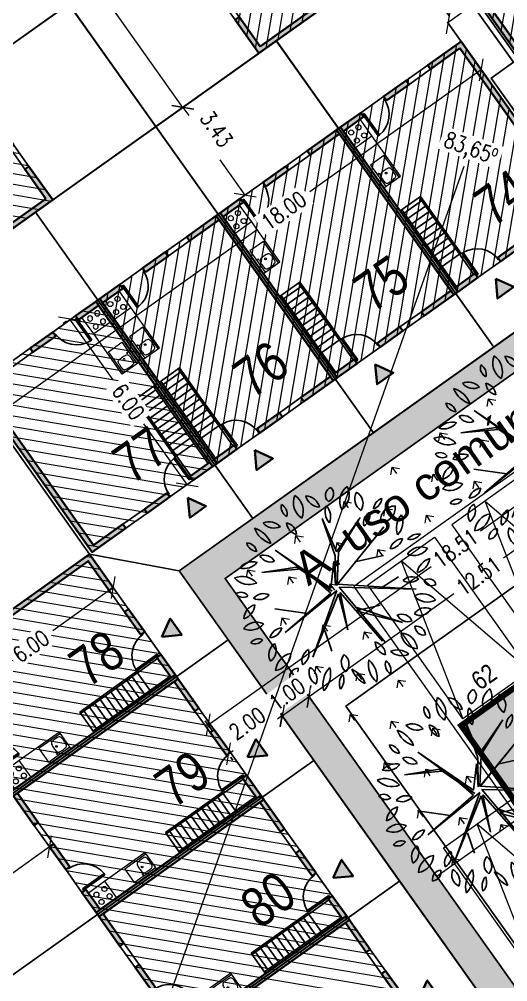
# Model space of a CAD drawing. Header units: metres. Extents: x 12 to 777, y -493 to 333.
# Drawn here: x 461.14 to 476.01, y -343.94 to -314.67 of the extents above; entities that cross this region are included whole.
import ezdxf
from ezdxf.enums import TextEntityAlignment as Align

# ---------------------------------------------------------------- set-up
doc = ezdxf.new("R2010")
doc.units = ezdxf.units.M
doc.header["$LTSCALE"] = 5
doc.header["$MEASUREMENT"] = 0
doc.layers.get('0').update_dxf_attribs({"color": 30})
for name, color, linetype, lineweight in [('A-ANNO-DIMS', 3, 'Continuous', 18), ('A-ANNO-TEXT', 3, 'Continuous', 18), ('A-DOOR-FULL', 4, 'Continuous', 25), ('A-FLOR-PATT', 8, 'Continuous', 18), ('A-FLOR-STRS', 4, 'Continuous', 25), ('A-FLOR-WDWK', 4, 'Continuous', 25), ('A-FURN', 8, 'Continuous', 18), ('A-WALL-FULL', 7, 'Continuous', 35), ('A-WALL-PATT', 8, 'Continuous', 18), ('G-PLAN-OTLN', 7, 'Continuous', 35), ('U-ANNO-PATT', 8, 'Continuous', 18), ('U-BLDG-TYPE', 7, 'Continuous', 35), ('U-CURB', 4, 'Continuous', 25), ('U-PARK-MNR', 255, 'Continuous', 13)]:
    doc.layers.add(name, color=color, linetype=linetype, lineweight=lineweight)
for name, color, linetype in [('U-BLDG', 7, 'Continuous'), ('U-PROP', 1, 'Continuous'), ('U-STRT', 4, 'Continuous'), ('U-VEGE', 70, 'Continuous')]:
    doc.layers.add(name, color=color, linetype=linetype)
doc.styles.add('E-ARIAL', font='arial.ttf')
doc.styles.add('E-ROMANS', font='romans.shx', dxfattribs={"width": 0.8})
doc.dimstyles.new('E-0200_TICK_24', dxfattribs={"dimscale": 0.001, "dimtxt": 480, "dimasz": 480, "dimexe": 240, "dimexo": 120, "dimgap": 240, "dimtad": 0, "dimzin": 0, "dimdsep": 46, "dimtxsty": 'E-ROMANS', "dimblk": 'OBLIQUE', "dimcen": 240, "dimclrd": 256, "dimclre": 256, "dimclrt": 256, "dimadec": 0, "dimazin": 0, "dimtfac": 1, "dimtmove": 1, "dimatfit": 3, "dimldrblk": 'OPEN90', "dimfxl": 1, "dimtfill": 1, "dimtolj": 1, "dimtzin": 0, "dimlwd": -1, "dimarcsym": 0})

# ---------------------------------------------------------------- blocks, each defined once
blk = doc.blocks.new('_Oblique')
at = {"color": 0, "linetype": 'ByBlock', "lineweight": -2}
blk.add_line((-0.5, -0.5), (0.5, 0.5), dxfattribs=at)
blk = doc.blocks.new('*D253')
at = {"layer": 'A-ANNO-DIMS', "lineweight": -2, "ltscale": 5, "transparency": 16777216}
for p, q in [((455.003, -303.078), (455.847, -302.478)), ((465.476, -317.808), (466.32, -317.208))]:
    blk.add_line(p, q, dxfattribs=at)
at = {"layer": 'A-ANNO-DIMS', "ltscale": 5, "transparency": 16777216}
for p, q in [((455.651, -302.617), (460.298, -309.152)), ((466.125, -317.347), (461.434, -310.75))]:
    blk.add_line(p, q, dxfattribs=at)
at = {"layer": 'A-ANNO-DIMS', "ltscale": 5, "transparency": 16777216, "xscale": 0.48, "yscale": 0.48, "zscale": 0.48}
for p, rotation in [((455.651, -302.617), 125.4127811874746), ((466.125, -317.347), 305.4127811874746)]:
    blk.add_blockref('_Oblique', p, dxfattribs=dict(at, rotation=rotation))
at = {"layer": 'A-ANNO-DIMS', "ltscale": 5, "transparency": 16777216, "insert": (460.843, -309.968), "char_height": 0.48, "attachment_point": 5, "rotation": 305.4128, "style": 'E-ROMANS', "bg_fill": 3, "box_fill_scale": 1.25, "bg_fill_color": 256, "bg_fill_true_color": 13158600, "bg_fill_transparency": 0}
blk.add_mtext('\\A1;18.07', dxfattribs=at)
blk = doc.blocks.new('_Open90')
at = {"color": 0, "linetype": 'ByBlock', "lineweight": -2}
for p, q in [((0, 0), (-1, 0)), ((-0.5, 0.5), (0, 0)), ((0, 0), (-0.5, -0.5))]:
    blk.add_line(p, q, dxfattribs=at)
blk = doc.blocks.new('*D260')
at = {"layer": 'A-ANNO-DIMS', "lineweight": -2, "ltscale": 5, "transparency": 16777216}
for p, q in [((476.477, -315.916), (477.784, -317.756)), ((475.498, -316.612), (476.806, -318.451))]:
    blk.add_line(p, q, dxfattribs=at)
at = {"layer": 'A-ANNO-DIMS', "ltscale": 5, "transparency": 16777216}
blk.add_line((476.667, -318.256), (477.645, -317.56), dxfattribs=at)
at = {"layer": 'A-ANNO-DIMS', "ltscale": 5, "transparency": 16777216, "insert": (477.383, -318.227), "char_height": 0.48, "attachment_point": 5, "rotation": 35.4128, "style": 'E-ROMANS', "bg_fill": 3, "box_fill_scale": 1.25, "bg_fill_color": 256, "bg_fill_true_color": 13158600, "bg_fill_transparency": 0}
blk.add_mtext('\\A1;1.20', dxfattribs=at)
at = {"layer": 'A-ANNO-DIMS', "ltscale": 5, "transparency": 16777216, "xscale": 0.48, "yscale": 0.48, "zscale": 0.48}
for p, rotation in [((477.645, -317.56), 35.41278118758976), ((476.667, -318.256), 215.4127811875897)]:
    blk.add_blockref('_Oblique', p, dxfattribs=dict(at, rotation=rotation))
blk = doc.blocks.new('*D76')
at = {"layer": 'A-ANNO-DIMS', "ltscale": 5, "transparency": 16777216}
for p, q in [((481.971, -325.41), (475.186, -330.234)), ((466.893, -336.13), (473.677, -331.307))]:
    blk.add_line(p, q, dxfattribs=at)
at = {"layer": 'A-ANNO-DIMS', "lineweight": -2, "ltscale": 5, "transparency": 16777216}
for p, q in [((481.88, -325.283), (482.11, -325.606)), ((466.803, -336.004), (467.032, -336.326))]:
    blk.add_line(p, q, dxfattribs=at)
at = {"layer": 'A-ANNO-DIMS', "ltscale": 5, "transparency": 16777216, "xscale": 0.48, "yscale": 0.48, "zscale": 0.48}
for p, rotation in [((481.971, -325.41), 35.41278118758967), ((466.893, -336.13), 215.4127811875897)]:
    blk.add_blockref('_Oblique', p, dxfattribs=dict(at, rotation=rotation))
at = {"layer": 'A-ANNO-DIMS', "ltscale": 5, "transparency": 16777216, "insert": (474.424, -330.759), "char_height": 0.48, "attachment_point": 5, "rotation": 35.4128, "style": 'E-ROMANS', "bg_fill": 3, "box_fill_scale": 1.25, "bg_fill_color": 256, "bg_fill_true_color": 13158600, "bg_fill_transparency": 0}
blk.add_mtext('\\A1;18.51', dxfattribs=at)
blk = doc.blocks.new('*D80')
at = {"layer": 'A-ANNO-DIMS', "lineweight": -2, "ltscale": 5, "transparency": 16777216}
for p, q in [((464.723, -318.343), (466.32, -317.208)), ((466.622, -321.013), (468.218, -319.878))]:
    blk.add_line(p, q, dxfattribs=at)
at = {"layer": 'A-ANNO-DIMS', "ltscale": 5, "transparency": 16777216}
for p, q in [((466.125, -317.347), (466.301, -317.595)), ((468.023, -320.017), (467.257, -318.94))]:
    blk.add_line(p, q, dxfattribs=at)
at = {"layer": 'A-ANNO-DIMS', "ltscale": 5, "transparency": 16777216, "xscale": 0.48, "yscale": 0.48, "zscale": 0.48, "rotation": 305.4127811874746}
blk.add_blockref('_Oblique', (468.023, -320.017), dxfattribs=at)
at = {"layer": 'A-ANNO-DIMS', "ltscale": 5, "transparency": 16777216, "insert": (467.147, -318.005), "char_height": 0.48, "attachment_point": 5, "rotation": 305.4128, "style": 'E-ROMANS', "bg_fill": 3, "box_fill_scale": 1.25, "bg_fill_color": 256, "bg_fill_true_color": 13158600, "bg_fill_transparency": 0}
blk.add_mtext('\\A1;3.43', dxfattribs=at)
at = {"layer": 'A-ANNO-DIMS', "ltscale": 5, "transparency": 16777216, "xscale": 0.48, "yscale": 0.48, "zscale": 0.48, "rotation": 125.4127811874746}
blk.add_blockref('_Oblique', (466.125, -317.347), dxfattribs=at)
blk = doc.blocks.new('*D84')
at = {"layer": 'A-ANNO-DIMS', "lineweight": -2, "ltscale": 5, "transparency": 16777216}
for p, q in [((476.256, -315.779), (474.948, -313.94)), ((475.359, -316.418), (474.051, -314.578))]:
    blk.add_line(p, q, dxfattribs=at)
at = {"layer": 'A-ANNO-DIMS', "ltscale": 5, "transparency": 16777216}
blk.add_line((475.087, -314.136), (474.19, -314.773), dxfattribs=at)
at = {"layer": 'A-ANNO-DIMS', "ltscale": 5, "transparency": 16777216, "insert": (474.412, -314.135), "char_height": 0.48, "attachment_point": 5, "rotation": 35.4128, "style": 'E-ROMANS', "bg_fill": 3, "box_fill_scale": 1.25, "bg_fill_color": 256, "bg_fill_true_color": 13158600, "bg_fill_transparency": 0}
blk.add_mtext('\\A1;1.10', dxfattribs=at)
at = {"layer": 'A-ANNO-DIMS', "ltscale": 5, "transparency": 16777216, "xscale": 0.48, "yscale": 0.48, "zscale": 0.48}
for p, rotation in [((475.087, -314.136), 35.41278118758976), ((474.19, -314.773), 215.4127811875897)]:
    blk.add_blockref('_Oblique', p, dxfattribs=dict(at, rotation=rotation))
blk = doc.blocks.new('arbolito')
at = {"linetype": 'ByBlock'}
for p, q in [((-436.249, -26.412), (-435.853, -26.871)), ((-435.889, -26.898), (-436.249, -26.412)), ((-435.926, -26.331), (-435.853, -27.236)), ((-435.826, -27.173), (-435.908, -26.367)), ((-435.908, -26.367), (-435.889, -26.898)), ((-436.632, -26.654), (-435.862, -27.279)), ((-435.853, -27.236), (-436.632, -26.654)), ((-435.391, -26.895), (-435.313, -26.633)), ((-435.853, -26.871), (-436.146, -26.753)), ((-435.63, -26.735), (-435.826, -27.173)), ((-435.808, -27.218), (-435.075, -26.711)), ((-435.075, -26.711), (-435.799, -27.173)), ((-435.799, -27.173), (-435.63, -26.735)), ((-436.294, -26.922), (-436.541, -26.907)), ((-436.756, -27.529), (-435.853, -27.279)), ((-435.862, -27.279), (-436.756, -27.529)), ((-436.2, -27.381), (-436.541, -27.236)), ((-435.853, -27.279), (-436.104, -27.599)), ((-434.969, -27.164), (-435.808, -27.218)), ((-435.754, -27.245), (-435.566, -27.752)), ((-435.467, -28.084), (-435.754, -27.245)), ((-435.726, -27.236), (-434.969, -27.164)), ((-435.612, -27.692), (-435.726, -27.236)), ((-435.337, -27.197), (-435.035, -27.484)), ((-436.043, -27.589), (-435.835, -27.288)), ((-435.986, -27.538), (-435.763, -27.288)), ((-435.835, -27.288), (-435.986, -27.538)), ((-435.763, -27.288), (-435.467, -28.084)), ((-436.104, -27.599), (-436.578, -27.798)), ((-436.578, -27.798), (-436.086, -27.617)), ((-436.182, -28.066), (-436.043, -27.589)), ((-436.086, -27.617), (-436.182, -28.066)), ((-435.165, -27.952), (-435.612, -27.692)), ((-435.566, -27.752), (-435.165, -27.952))]:
    blk.add_line(p, q, dxfattribs=at)
for centre, radius, start, end in [((-436.023, -26.144), 0.215, 149.4737, 231.7586), ((-436.341, -26.204), 0.215, 329.4737, 51.7586), ((-435.875, -25.996), 0.21, 192.306, 259.6849), ((-436.118, -26.248), 0.21, 12.306, 79.6849), ((-435.672, -26.087), 0.135, 125.4093, 202.7101), ((-435.875, -26.029), 0.135, 305.4093, 22.7101), ((-435.345, -26.2), 0.293, 133.8117, 194.3077), ((-435.832, -26.061), 0.293, 313.8117, 14.3077), ((-435.138, -26.142), 0.294, 163.4642, 212.7906), ((-435.668, -26.217), 0.294, 343.4642, 32.7906), ((-436.296, -26.179), 0.116, 146.8151, 244.0193), ((-436.444, -26.22), 0.116, 326.8151, 64.0193), ((-435.083, -26.347), 0.173, 104.1004, 168.465), ((-435.295, -26.145), 0.173, 284.1004, 348.465), ((-435.696, -26.299), 0.171, 145.5248, 220.8327), ((-435.967, -26.314), 0.171, 325.5248, 40.8327), ((-434.886, -26.582), 0.303, 100.3005, 160.4476), ((-435.226, -26.182), 0.303, 280.3005, 340.4476), ((-436.542, -26.387), 0.211, 183.3189, 263.1904), ((-436.777, -26.609), 0.211, 3.3189, 83.1904), ((-436.569, -26.476), 0.15, 25.4537, 116.6852), ((-436.501, -26.277), 0.15, 205.4537, 296.6852), ((-436.217, -26.387), 0.143, 168.8066, 257.6391), ((-436.389, -26.499), 0.143, 348.8066, 77.6391), ((-435.275, -26.462), 0.148, 103.8914, 198.9039), ((-435.45, -26.366), 0.148, 283.8914, 18.9039), ((-434.823, -26.55), 0.165, 122.5817, 207.18), ((-435.058, -26.486), 0.165, 302.5817, 27.18), ((-436.782, -26.589), 0.0949, 163.4933, 274.4697), ((-436.866, -26.656), 0.0949, 343.4933, 94.4697), ((-434.737, -26.754), 0.115, 59.9815, 155.6676), ((-434.784, -26.607), 0.115, 239.9815, 335.6676), ((-436.711, -26.902), 0.163, 22.5723, 98.3335), ((-436.584, -26.679), 0.163, 202.5723, 278.3335), ((-434.923, -26.877), 0.171, 86.0282, 161.3698), ((-435.073, -26.652), 0.171, 266.0282, 341.3698), ((-436.839, -27.021), 0.218, 69.7201, 135.6489), ((-436.919, -26.664), 0.218, 249.7201, 315.6489), ((-434.694, -27.059), 0.236, 64.7353, 140.5781), ((-434.776, -26.695), 0.236, 244.7353, 320.5781), ((-436.974, -27.183), 0.206, 30.9482, 110.5784), ((-436.87, -26.884), 0.206, 210.9482, 290.5784), ((-434.61, -27.148), 0.17, 90.2529, 173.5221), ((-434.779, -26.959), 0.17, 270.2529, 353.5221), ((-437.024, -27.341), 0.162, 44.2577, 108.5927), ((-436.96, -27.074), 0.162, 224.2577, 288.5927), ((-436.748, -27.413), 0.18, 60.5095, 129.292), ((-436.773, -27.117), 0.18, 240.5095, 309.292), ((-434.859, -27.365), 0.167, 58.8748, 131.2135), ((-434.883, -27.096), 0.167, 238.8748, 311.2135), ((-434.642, -27.363), 0.115, 28.1981, 112.1918), ((-434.584, -27.202), 0.115, 208.1981, 292.1918), ((-437.069, -27.289), 0.238, 280.8762, 345.4479), ((-436.794, -27.582), 0.238, 100.8762, 165.4479), ((-434.753, -27.613), 0.209, 29.1952, 106.7189), ((-434.63, -27.311), 0.209, 209.1952, 286.7189), ((-436.859, -27.751), 0.187, 54.9745, 151.3792), ((-436.916, -27.508), 0.187, 234.9745, 331.3792), ((-434.707, -27.793), 0.194, 71.3712, 141.7535), ((-434.797, -27.49), 0.194, 251.3712, 321.7535), ((-436.703, -27.623), 0.161, 267.1724, 337.2365), ((-436.563, -27.845), 0.161, 87.1724, 157.2365), ((-435.039, -27.828), 0.166, 28.8072, 103.9199), ((-434.934, -27.588), 0.166, 208.8072, 283.9199), ((-436.827, -27.932), 0.15, 71.8192, 140.0818), ((-436.896, -27.693), 0.15, 251.8192, 320.0818), ((-436.575, -28.018), 0.167, 113.4753, 203.456), ((-436.795, -27.931), 0.167, 293.4753, 23.456), ((-435.095, -28.124), 0.249, 6.5487, 76.8911), ((-434.791, -27.853), 0.249, 186.5487, 256.8911), ((-434.858, -27.921), 0.109, 359.2557, 87.6287), ((-434.745, -27.814), 0.109, 179.2557, 267.6287), ((-436.113, -28.141), 0.206, 122.8873, 186.7253), ((-436.429, -27.993), 0.206, 302.8873, 6.7253), ((-435.23, -27.991), 0.151, 173.65, 254.6514), ((-435.42, -28.12), 0.151, 353.65, 74.6514), ((-436.677, -27.983), 0.229, 271.6328, 352.0268), ((-436.444, -28.243), 0.229, 91.6328, 172.0268), ((-435.664, -28.174), 0.162, 148.7877, 221.5977), ((-435.923, -28.197), 0.162, 328.7877, 41.5977), ((-435.137, -28.289), 0.207, 38.6962, 106.2415), ((-435.033, -27.96), 0.207, 218.6962, 286.2415), ((-436.394, -28.297), 0.106, 76.5419, 193.4774), ((-436.472, -28.219), 0.106, 256.5419, 13.4774), ((-436.054, -28.27), 0.195, 159.117, 230.3606), ((-436.361, -28.35), 0.195, 339.117, 50.3606), ((-435.852, -28.415), 0.233, 122.117, 201.7275), ((-436.193, -28.304), 0.233, 302.117, 21.7275), ((-435.166, -28.264), 0.317, 165.2071, 218.3217), ((-435.722, -28.38), 0.317, 345.2071, 38.3217), ((-435.143, -28.26), 0.138, 156.7754, 231.288), ((-435.356, -28.314), 0.138, 336.7754, 51.288), ((-435.746, -28.448), 0.134, 129.7475, 206.0709), ((-435.952, -28.404), 0.134, 309.7475, 26.0709), ((-435.723, -28.466), 0.181, 5.3196, 80.419), ((-435.512, -28.27), 0.181, 185.3196, 260.419)]:
    blk.add_arc(centre, radius, start, end, dxfattribs=at)
blk = doc.blocks.new('LB-SUP PATIOS$0$CASATIPO')
at = {"layer": 'A-FLOR-PATT'}
h = blk.add_hatch(dxfattribs=at)
h.set_pattern_fill('LINE', color=256, scale=0.1, angle=45, style=0)
h.set_pattern_definition([(45, (-6e-14, 0), (-0.224506, 0.224506), [])])
h.paths.add_polyline_path([(-0.075, 6.15), (4.575, 6.15), (4.575, 0), (-0.075, 0)])
at = {"layer": 'A-WALL-FULL'}
blk.add_hatch(color=254, dxfattribs=at).paths.add_polyline_path([(1.25, -0.342), (1.553, -0.866), (0.947, -0.866)])
at = {"layer": 'A-WALL-PATT'}
h = blk.add_hatch(color=256, dxfattribs=at)
h.paths.add_polyline_path([(0.825, 6.15), (-0.075, 6.15), (-0.075, 0), (0.825, 0), (0.825, 0.15), (0.075, 0.15), (0.075, 6), (0.825, 6)])
h.paths.add_polyline_path([(2.525, 0.15), (1.675, 0.15), (1.675, 0), (2.525, 0)])
h.paths.add_polyline_path([(4.575, 6.15), (3.325, 6.15), (3.325, 6), (4.425, 6), (4.425, 0.15), (3.325, 0.15), (3.325, 0), (4.575, 0)])
h.paths.add_polyline_path([(2.525, 6.15), (1.675, 6.15), (1.675, 6), (2.525, 6)])
at = {"layer": 'A-DOOR-FULL'}
for p, q in [((1.675, 6.15), (0.825, 6.15)), ((0.9, 6.07), (0.85, 6.07)), ((0.85, 6.07), (0.85, 5.27)), ((0.9, 5.27), (0.9, 6.07)), ((0.85, 5.27), (0.9, 5.27)), ((0.85, 0.88), (0.9, 0.88)), ((0.85, 0.08), (0.85, 0.88)), ((0.9, 0.88), (0.9, 0.08)), ((0.9, 0.08), (0.85, 0.08))]:
    blk.add_line(p, q, dxfattribs=at)
at = {"layer": 'A-DOOR-FULL', "color": 1}
blk.add_line((1.675, 0), (0.825, 0), dxfattribs=at)
at = {"layer": 'A-DOOR-FULL'}
for centre, start, end in [((0.847, 6.071), 273.7768, 359.9185), ((0.847, 0.079), 0.0815, 86.2232)]:
    blk.add_arc(centre, 0.803, start, end, dxfattribs=at)
at = {"layer": 'A-FLOR-STRS'}
for p, q in [((0.075, 3.025), (0.835, 3.025)), ((0.135, 2.9), (0.785, 2.9)), ((0.135, 2.7), (0.785, 2.7)), ((0.135, 2.5), (0.785, 2.5)), ((0.135, 2.3), (0.785, 2.3)), ((0.135, 2.1), (0.785, 2.1)), ((0.135, 1.9), (0.785, 1.9)), ((0.135, 1.7), (0.485, 1.7)), ((0.135, 1.5), (0.785, 1.5)), ((0.485, 1.7), (0.785, 1.7)), ((0.135, 1.3), (0.785, 1.3)), ((0.135, 1.1), (0.785, 1.1)), ((0.135, 0.9), (0.835, 0.9)), ((0.785, 0.9), (0.785, 0.15))]:
    blk.add_line(p, q, dxfattribs=at)
for points in [[(0.135, 0.15), (0.135, 3.025)], [(0.785, 3.025), (0.785, 1.873)], [(0.835, 1.902), (0.835, 3.025)], [(0.785, 1.873), (0.785, 0.9), (0.835, 0.9), (0.835, 1.902)]]:
    blk.add_lwpolyline(points, dxfattribs=at)
at = {"layer": 'A-FLOR-WDWK'}
for points in [[(2.525, 6.15), (3.325, 6.15)], [(2.525, 6), (3.325, 6)], [(2.525, 0.15), (3.325, 0.15)], [(2.525, 0), (3.325, 0)]]:
    blk.add_lwpolyline(points, dxfattribs=at)
at = {"layer": 'A-FURN'}
for p, q in [((0.695, 5.38), (0.695, 6)), ((0.075, 5.38), (0.695, 5.38)), ((0.145, 4.68), (0.145, 3.88)), ((0.645, 4.68), (0.145, 4.68)), ((0.645, 3.88), (0.645, 4.68)), ((0.075, 3.88), (0.695, 3.88))]:
    blk.add_line(p, q, dxfattribs=at)
blk.add_lwpolyline([(0.695, 3.88), (0.695, 5.38)], dxfattribs=at)
for centre, radius in [((0.243, 5.83), 0.0778), ((0.513, 5.83), 0.0778), ((0.243, 5.53), 0.0778), ((0.513, 5.53), 0.0778), ((0.195, 4.323), 0.019), ((0.195, 4.323), 0.019), ((0.393, 4.209), 0.0275), ((0.393, 4.209), 0.0275)]:
    blk.add_circle(centre, radius, dxfattribs=at)
for centre, radius, start, end in [((0.943, 4.133), 0.75, 172.77, 180), ((0.943, 4.133), 0.75, 172.77, 180), ((1.755, 4.133), 1.562, 179.9987, 185.0083), ((1.755, 4.133), 1.562, 179.9987, 185.0083), ((0.273, 4.218), 0.075, 100.3812, 172.77), ((0.273, 4.218), 0.075, 100.3812, 172.77), ((0.395, 3.554), 0.75, 90, 100.3812), ((0.395, 3.554), 0.75, 90, 100.3812), ((0.395, 3.554), 0.75, 79.6188, 90), ((0.395, 3.554), 0.75, 79.6188, 90), ((0.517, 4.218), 0.075, 7.23, 79.6188), ((0.517, 4.218), 0.075, 7.23, 79.6188), ((-0.153, 4.133), 0.75, 360, 7.23), ((-0.153, 4.133), 0.75, 360, 7.23), ((-0.965, 4.133), 1.562, 354.9917, 0.0013), ((-0.965, 4.133), 1.562, 354.9917, 0.0013), ((0.273, 4.006), 0.075, 187.23, 259.6188), ((0.273, 4.006), 0.075, 187.23, 259.6188), ((0.395, 4.67), 0.75, 259.6188, 270), ((0.395, 4.67), 0.75, 259.6188, 270), ((0.395, 4.67), 0.75, 270, 280.3812), ((0.395, 4.67), 0.75, 270, 280.3812), ((0.517, 4.006), 0.075, 280.3812, 352.77), ((0.517, 4.006), 0.075, 280.3812, 352.77)]:
    blk.add_arc(centre, radius, start, end, dxfattribs=at)
at = {"layer": 'A-WALL-FULL'}
for p, q in [((-0.075, 6.15), (-0.075, 0)), ((-0.075, 6.15), (0.825, 6.15)), ((0.825, 6.15), (0.825, 6)), ((0.075, 0.15), (0.075, 6)), ((0.825, 6), (0.075, 6)), ((0.075, 0.15), (0.825, 0.15)), ((0.825, 0.15), (0.825, 0)), ((0.825, 0), (-0.075, 0))]:
    blk.add_line(p, q, dxfattribs=at)
for points in [[(1.675, 6), (1.675, 6.15)], [(1.675, 6.15), (2.525, 6.15)], [(2.525, 6), (2.525, 6.15)], [(3.325, 6.15), (4.575, 6.15), (4.575, 0), (3.325, 0)], [(3.325, 6), (3.325, 6.15)], [(1.675, 6), (2.525, 6)], [(4.425, 6), (4.425, 0.15), (3.325, 0.15)], [(4.425, 6), (3.325, 6)], [(1.675, 0.15), (2.525, 0.15)], [(1.675, 0.15), (1.675, 0)], [(2.525, 0.15), (2.525, 0)], [(3.325, 0.15), (3.325, 0)], [(1.675, 0), (2.525, 0)]]:
    blk.add_lwpolyline(points, dxfattribs=at)
blk.add_lwpolyline([(1.25, -0.342), (1.553, -0.866), (0.947, -0.866)], close=True, dxfattribs=at)
blk = doc.blocks.new('*D562')
at = {"layer": 'A-ANNO-DIMS', "ltscale": 5}
blk.add_line((462.066, -339.838), (456.553, -343.76), dxfattribs=at)
at = {"layer": 'A-ANNO-DIMS', "lineweight": -2, "ltscale": 5}
for p, q in [((462.135, -339.936), (462.205, -340.034)), ((456.483, -343.662), (456.413, -343.564))]:
    blk.add_line(p, q, dxfattribs=at)
at = {"layer": 'A-ANNO-DIMS', "ltscale": 5, "xscale": 0.48, "yscale": 0.48, "zscale": 0.48}
for p, rotation in [((462.066, -339.838), 35.42510156300666), ((456.553, -343.76), 215.4251015630067)]:
    blk.add_blockref('_Oblique', p, dxfattribs=dict(at, rotation=rotation))
at = {"layer": 'A-ANNO-DIMS', "ltscale": 5, "insert": (459.025, -341.4), "char_height": 0.48, "attachment_point": 5, "rotation": 35.4251, "style": 'E-ROMANS', "bg_fill": 3, "box_fill_scale": 1.25, "bg_fill_color": 256, "bg_fill_true_color": 13158600, "bg_fill_transparency": 0}
blk.add_mtext('\\A1;6.91', dxfattribs=at)
blk = doc.blocks.new('*D482')
at = {"layer": 'A-ANNO-DIMS', "lineweight": -2, "transparency": 16777216}
for p, q in [((475.137, -316.112), (475.067, -316.015)), ((460.488, -326.823), (460.559, -326.924))]:
    blk.add_line(p, q, dxfattribs=at)
at = {"layer": 'A-ANNO-DIMS', "transparency": 16777216}
for p, q in [((475.206, -316.21), (469.993, -319.919)), ((460.42, -326.728), (468.395, -321.056))]:
    blk.add_line(p, q, dxfattribs=at)
at = {"layer": 'A-ANNO-DIMS', "transparency": 16777216, "xscale": 0.48, "yscale": 0.48, "zscale": 0.48}
for p, rotation in [((475.206, -316.21), 35.42510156300663), ((460.42, -326.728), 215.4251015630066)]:
    blk.add_blockref('_Oblique', p, dxfattribs=dict(at, rotation=rotation))
at = {"layer": 'A-ANNO-DIMS', "transparency": 16777216, "insert": (469.194, -320.487), "char_height": 0.48, "attachment_point": 5, "rotation": 35.4251, "style": 'E-ROMANS', "bg_fill": 3, "box_fill_scale": 1.25, "bg_fill_color": 256, "bg_fill_true_color": 13158600, "bg_fill_transparency": 0}
blk.add_mtext('\\A1;18.00', dxfattribs=at)
blk = doc.blocks.new('*D563')
at = {"layer": 'A-ANNO-DIMS', "lineweight": -2, "ltscale": 5}
for p, q in [((463.937, -331.857), (463.868, -331.759)), ((459.064, -335.616), (459.134, -335.715))]:
    blk.add_line(p, q, dxfattribs=at)
at = {"layer": 'A-ANNO-DIMS', "ltscale": 5}
for p, q in [((464.007, -331.955), (462.166, -333.264)), ((458.995, -335.52), (460.836, -334.21))]:
    blk.add_line(p, q, dxfattribs=at)
at = {"layer": 'A-ANNO-DIMS', "ltscale": 5, "xscale": 0.48, "yscale": 0.48, "zscale": 0.48}
for p, rotation in [((464.007, -331.955), 35.42510156300666), ((458.995, -335.52), 215.4251015630067)]:
    blk.add_blockref('_Oblique', p, dxfattribs=dict(at, rotation=rotation))
at = {"layer": 'A-ANNO-DIMS', "ltscale": 5, "insert": (461.501, -333.737), "char_height": 0.48, "attachment_point": 5, "rotation": 35.4251, "style": 'E-ROMANS', "bg_fill": 3, "box_fill_scale": 1.25, "bg_fill_color": 256, "bg_fill_true_color": 13158600, "bg_fill_transparency": 0}
blk.add_mtext('\\A1;6.00', dxfattribs=at)
blk = doc.blocks.new('*D505')
at = {"layer": 'A-ANNO-DIMS', "lineweight": -2, "transparency": 16777216}
for p, q in [((462.578, -323.855), (462.48, -323.925)), ((466.353, -328.75), (466.451, -328.68))]:
    blk.add_line(p, q, dxfattribs=at)
at = {"layer": 'A-ANNO-DIMS', "transparency": 16777216}
for p, q in [((462.675, -323.786), (463.992, -325.638)), ((466.255, -328.819), (464.938, -326.968))]:
    blk.add_line(p, q, dxfattribs=at)
at = {"layer": 'A-ANNO-DIMS', "transparency": 16777216, "xscale": 0.48, "yscale": 0.48, "zscale": 0.48}
for p, rotation in [((462.675, -323.786), 125.4251015630066), ((466.255, -328.819), 305.4251015630066)]:
    blk.add_blockref('_Oblique', p, dxfattribs=dict(at, rotation=rotation))
at = {"layer": 'A-ANNO-DIMS', "transparency": 16777216, "insert": (464.465, -326.303), "char_height": 0.48, "attachment_point": 5, "rotation": 305.4251, "style": 'E-ROMANS', "bg_fill": 3, "box_fill_scale": 1.25, "bg_fill_color": 256, "bg_fill_true_color": 13158600, "bg_fill_transparency": 0}
blk.add_mtext('\\A1;6.00', dxfattribs=at)
blk = doc.blocks.new('*D566')
at = {"layer": 'A-ANNO-DIMS', "lineweight": -2, "ltscale": 5, "transparency": 16777216}
for p, q in [((469.075, -335.75), (469.006, -335.652)), ((467.579, -337.108), (467.649, -337.206))]:
    blk.add_line(p, q, dxfattribs=at)
at = {"layer": 'A-ANNO-DIMS', "ltscale": 5, "transparency": 16777216}
for p, q in [((469.145, -335.847), (469, -335.951)), ((467.509, -337.011), (467.655, -336.907))]:
    blk.add_line(p, q, dxfattribs=at)
at = {"layer": 'A-ANNO-DIMS', "ltscale": 5, "transparency": 16777216, "insert": (468.082, -336.084), "char_height": 0.48, "attachment_point": 5, "rotation": 35.4251, "style": 'E-ROMANS', "bg_fill": 3, "box_fill_scale": 1.25, "bg_fill_color": 256, "bg_fill_true_color": 13158600, "bg_fill_transparency": 0}
blk.add_mtext('\\A1;2.00', dxfattribs=at)
at = {"layer": 'A-ANNO-DIMS', "ltscale": 5, "transparency": 16777216, "xscale": 0.48, "yscale": 0.48, "zscale": 0.48}
for p, rotation in [((469.145, -335.847), 35.42510156300666), ((467.509, -337.011), 215.4251015630067)]:
    blk.add_blockref('_Oblique', p, dxfattribs=dict(at, rotation=rotation))
blk = doc.blocks.new('*D519')
at = {"layer": 'A-ANNO-DIMS', "ltscale": 5, "transparency": 16777216}
for p, q in [((480.163, -328.015), (475.88, -331.062)), ((469.964, -335.27), (474.372, -332.135))]:
    blk.add_line(p, q, dxfattribs=at)
at = {"layer": 'A-ANNO-DIMS', "lineweight": -2, "ltscale": 5, "transparency": 16777216}
for p, q in [((480.233, -328.113), (480.302, -328.211)), ((470.034, -335.368), (470.103, -335.466))]:
    blk.add_line(p, q, dxfattribs=at)
at = {"layer": 'A-ANNO-DIMS', "ltscale": 5, "transparency": 16777216, "xscale": 0.48, "yscale": 0.48, "zscale": 0.48}
for p, rotation in [((480.163, -328.015), 35.42510156300666), ((469.964, -335.27), 215.4251015630067)]:
    blk.add_blockref('_Oblique', p, dxfattribs=dict(at, rotation=rotation))
at = {"layer": 'A-ANNO-DIMS', "ltscale": 5, "transparency": 16777216, "insert": (475.126, -331.598), "char_height": 0.48, "attachment_point": 5, "rotation": 35.4251, "style": 'E-ROMANS', "bg_fill": 3, "box_fill_scale": 1.25, "bg_fill_color": 256, "bg_fill_true_color": 13158600, "bg_fill_transparency": 0}
blk.add_mtext('\\A1;12.51', dxfattribs=at)
blk = doc.blocks.new('*D520')
at = {"layer": 'A-ANNO-DIMS', "lineweight": -2, "ltscale": 5, "transparency": 16777216}
for p, q in [((469.895, -335.172), (469.825, -335.074)), ((469.214, -335.945), (469.287, -336.047))]:
    blk.add_line(p, q, dxfattribs=at)
at = {"layer": 'A-ANNO-DIMS', "ltscale": 5, "transparency": 16777216}
blk.add_line((469.147, -335.851), (469.964, -335.27), dxfattribs=at)
at = {"layer": 'A-ANNO-DIMS', "ltscale": 5, "transparency": 16777216, "insert": (469.296, -335.195), "char_height": 0.48, "attachment_point": 5, "rotation": 35.4251, "style": 'E-ROMANS', "bg_fill": 3, "box_fill_scale": 1.25, "bg_fill_color": 256, "bg_fill_true_color": 13158600, "bg_fill_transparency": 0}
blk.add_mtext('\\A1;1.00', dxfattribs=at)
at = {"layer": 'A-ANNO-DIMS', "ltscale": 5, "transparency": 16777216, "xscale": 0.48, "yscale": 0.48, "zscale": 0.48}
for p, rotation in [((469.964, -335.27), 35.42510156300666), ((469.147, -335.851), 215.4251015630067)]:
    blk.add_blockref('_Oblique', p, dxfattribs=dict(at, rotation=rotation))
blk = doc.blocks.new('ESTACIONAMIENTO')
blk.add_lwpolyline([(-2.5, -5), (0, -5), (0, 0), (-2.5, 0)], close=True)
blk.add_lwpolyline([(-2.5, -5), (-1.25, 0), (0, -5)])
blk = doc.blocks.new('*D583')
at = {"layer": 'A-ANNO-DIMS', "transparency": 16777216}
blk.add_line((453.67, -378.239), (474.69, -319.139), dxfattribs=at)
blk.add_arc((453.047, -379.991), 1.859, 28.5957, 112.2468, dxfattribs=at)
at = {"layer": 'A-ANNO-DIMS', "transparency": 16777216, "xscale": 0.48, "yscale": 0.48, "zscale": 0.48}
for p, rotation in [((452.343, -378.27), 202.2467980914965), ((454.679, -379.101), 298.5957351368862)]:
    blk.add_blockref('_Oblique', p, dxfattribs=dict(at, rotation=rotation))
at = {"layer": 'A-ANNO-DIMS', "transparency": 16777216, "insert": (474.866, -318.644), "char_height": 0.48, "attachment_point": 5, "rotation": 340.4213, "style": 'E-ROMANS', "bg_fill": 3, "box_fill_scale": 1.25, "bg_fill_color": 256, "bg_fill_true_color": 13158600, "bg_fill_transparency": 0}
blk.add_mtext('\\A1;83,65º', dxfattribs=at)

msp = doc.modelspace()

# ---------------------------------------------------------------- hatches: boundary and pattern name
at = {"layer": 'U-ANNO-PATT'}
h = msp.add_hatch(dxfattribs=at)
h.set_pattern_fill('DOTS', color=256, scale=2, style=0)
h.set_pattern_definition([(35.412824, (300.03212, -130.11292), (-0.02147906, 0.1379852), [0, -0.124904013])])
h.paths.add_polyline_path([(483.386, -355.869), (484.208, -355.301), (467.397, -331.657), (477.604, -324.4), (486.318, -336.702), (487.133, -336.123), (477.819, -323.023), (466.002, -331.426)])

# ---------------------------------------------------------------- linework, layer by layer
at = {"layer": 'U-PROP', "ltscale": 5}
for p, q in [((463.281, -330.934), (446.111, -343.142)), ((470.113, -337.211), (451.372, -350.536)), ((472.721, -340.878), (453.979, -354.204))]:
    msp.add_line(p, q, dxfattribs=at)
at = {"layer": 'U-PROP'}
for points in [[(470.113, -337.211), (460.745, -343.871), (463.353, -347.539), (472.721, -340.878)], [(472.721, -340.878), (463.353, -347.539), (465.959, -351.205), (469.218, -348.888), (472.885, -346.28), (475.327, -344.544)]]:
    msp.add_lwpolyline(points, close=True, dxfattribs=at)
at = {"layer": 'U-STRT'}
msp.add_lwpolyline([(484.212, -355.309), (467.409, -331.676), (477.616, -324.419), (486.33, -336.721), (487.145, -336.142), (477.831, -323.042), (466.013, -331.444), (483.398, -355.888)], dxfattribs=at)

# ---------------------------------------------------------------- block references
at = {"layer": 'U-BLDG-TYPE', "extrusion": (0, 0, -1), "xscale": -1, "zscale": -1, "rotation": 234.5872187991108}
for p in [(-471.149, -342), (-473.756, -345.667)]:
    msp.add_blockref('LB-SUP PATIOS$0$CASATIPO', p, dxfattribs=at)
at = {"layer": 'U-PARK-MNR', "ltscale": 5, "xscale": -1, "rotation": 35.41251430321675}
msp.add_blockref('ESTACIONAMIENTO', (474.056, -339.865), dxfattribs=at)

# ---------------------------------------------------------------- texts
at = {"layer": 'A-ANNO-TEXT', "style": 'E-ARIAL', "width": 0.8}
for s, p in [('74', (475.829, -320.088)), ('75', (472.162, -322.697)), ('77', (464.83, -327.916)), ('78', (463.499, -334.103)), ('79', (466.108, -337.77)), ('80', (468.716, -341.437))]:
    msp.add_text(s, height=1.2, rotation=35.1739, dxfattribs=at).set_placement(p, align=Align.MIDDLE_CENTER)

# ---------------------------------------------------------------- dimensions: what is measured, and where the dimension line sits
at = {"layer": 'A-ANNO-DIMS', "ltscale": 5}
for base, p1, p2, angle, picture, middle in [((466.125, -317.347), (454.905, -303.147), (465.379, -317.877), 125.4128, '*D253', (460.843, -309.968)), ((477.645, -317.56), (475.429, -316.514), (476.407, -315.819), 35.4128, '*D260', (477.383, -318.227))]:
    dim = msp.add_linear_dim(base=base, p1=p1, p2=p2, angle=angle, dimstyle='E-0200_TICK_24', dxfattribs=at)
    dim.commit()
    dim.dimension.update_dxf_attribs({"geometry": picture, "text_midpoint": middle, "dimtype": 160})

# ---------------------------------------------------------------- next in the draw order: linework, layer by layer
at = {"layer": 'U-PROP'}
msp.add_lwpolyline([(460.044, -310.537), (450.669, -317.202), (453.277, -320.87), (462.651, -314.204)], close=True, dxfattribs=at)

# ---------------------------------------------------------------- next in the draw order: block references
at = {"layer": 'U-BLDG-TYPE', "extrusion": (0, 0, -1), "xscale": -1, "zscale": -1, "rotation": 54.5872188258447}
msp.add_blockref('LB-SUP PATIOS$0$CASATIPO', (-454.501, -319.999), dxfattribs=at)

# ---------------------------------------------------------------- next in the draw order: dimensions: what is measured, and where the dimension line sits
at = {"layer": 'A-ANNO-DIMS', "ltscale": 5}
dim = msp.add_linear_dim(base=(474.19, -314.773), p1=(476.325, -315.877), p2=(475.429, -316.515), angle=215.4128, dimstyle='E-0200_TICK_24', dxfattribs=at)
dim.commit()
dim.dimension.update_dxf_attribs({"geometry": '*D84', "text_midpoint": (474.412, -314.135), "dimtype": 160})
for base, p1, p2, angle, text, picture, middle in [((466.125, -317.347), (466.524, -321.083), (464.626, -318.413), 305.4128, '3.43', '*D80', (467.147, -318.005)), ((466.893, -336.13), (481.811, -325.186), (466.733, -335.906), 215.4128, '18.51', '*D76', (474.424, -330.759))]:
    dim = msp.add_linear_dim(base=base, p1=p1, p2=p2, angle=angle, text=text, dimstyle='E-0200_TICK_24', dxfattribs=at)
    dim.commit()
    dim.dimension.update_dxf_attribs({"geometry": picture, "text_midpoint": middle, "dimtype": 160})

# ---------------------------------------------------------------- next in the draw order: hatches: boundary and pattern name
at = {"layer": 'U-ANNO-PATT'}
h = msp.add_hatch(dxfattribs=at)
h.set_pattern_fill('GRASS', color=256, scale=0.05, angle=-180, style=0)
h.set_pattern_definition([(305.4128, (517.8269, -311.479), (1.252261, -0.211517), [0.238125, -1.557925]), (260.4128, (517.8269, -311.479), (1.252262, -0.211517), [0.238125, -1.031875]), (350.4128, (517.8269, -311.479), (0.211517, 1.252262), [0.238125, -1.031875])])
h.paths.add_polyline_path([(476.341, -338.977), (473.856, -340.744), (467.409, -331.676), (477.616, -324.419), (484.047, -333.498), (481.553, -335.271), (476.537, -328.216), (471.325, -331.922)])
h = msp.add_hatch(dxfattribs=at)
h.set_pattern_fill('AR-SAND', color=256, scale=0.2, angle=215.4128, style=0)
h.set_pattern_definition([(252.91278, (134.60384, -391.6118), (0.2335725, -0.30677125), [0, -0.304, 0, -0.34, 0, -0.325]), (222.91278, (134.60384, -391.6118), (0.03859275, -0.665113), [0, -0.164, 0, -0.274, 0, -0.105]), (182.91278, (134.80433, -391.46925), (-0.50694838, -0.36182842), [0, -0.1, 0, -0.36, 0, -0.47]), (172.91278, (134.80433, -391.46925), (-0.3882817, -0.4914487), [0, -0.05, 0, -0.236, 0, -0.27])])
h.paths.add_polyline_path([(491.772, -352.041), (489.141, -351.599), (481.141, -340.348), (482.728, -337.407), (479.441, -332.784), (474.686, -336.165), (486.828, -353.243), (486.383, -355.873)])

# ---------------------------------------------------------------- next in the draw order: linework, layer by layer
at = {"layer": 'G-PLAN-OTLN', "ltscale": 8, "const_width": 0.15, "flags": 128}
msp.add_lwpolyline([(460.959, -371.599), (462.498, -370.503), (486.744, -353.263), (474.574, -336.146), (479.46, -332.672), (491.631, -349.789), (491.631, -349.789), (491.631, -349.789), (491.631, -349.789), (491.631, -349.789), (518.122, -330.954), (505.951, -313.837), (510.837, -310.362), (523.008, -327.48), (523.008, -327.48), (523.008, -327.48), (523.008, -327.48), (523.008, -327.48), (523.008, -327.48), (549.499, -308.645), (549.495, -308.639), (537.329, -291.527), (542.215, -288.053), (554.385, -305.171)], dxfattribs=at)
at = {"layer": 'U-ANNO-PATT', "ltscale": 5}
msp.add_lwpolyline([(476.341, -338.977), (473.856, -340.744), (467.409, -331.676), (477.616, -324.419), (484.047, -333.498), (481.553, -335.271), (476.537, -328.216), (471.325, -331.922)], close=True, dxfattribs=at)
at = {"layer": 'U-BLDG', "ltscale": 0.4, "flags": 128}
msp.add_lwpolyline([(461.047, -368.466), (483.258, -352.675), (471.088, -335.557), (480.049, -329.186), (492.219, -346.303), (514.636, -330.365), (502.465, -313.248), (511.426, -306.876), (523.597, -323.994), (546.013, -308.056), (533.842, -290.938), (542.804, -284.567), (554.974, -301.684)], dxfattribs=at)
at = {"layer": 'U-CURB', "ltscale": 5}
msp.add_lwpolyline([(486.791, -355.586), (491.366, -352.333), (489.142, -351.6), (481.141, -340.348), (482.728, -337.407), (479.441, -332.784), (474.686, -336.165), (486.829, -353.244)], close=True, dxfattribs=at)
at = {"layer": 'U-PROP', "ltscale": 5}
for p, q in [((454.827, -303.199), (471.922, -327.243)), ((472.431, -307.251), (453.277, -320.87)), ((473.452, -312.138), (457.151, -323.726)), ((468.97, -315.325), (475.59, -324.636)), ((478.242, -320.296), (475.511, -316.455)), ((461.635, -320.54), (468.255, -329.851)), ((466.014, -331.444), (477.831, -323.042)), ((466.014, -331.445), (475.327, -344.544)), ((467.506, -333.543), (448.764, -346.869))]:
    msp.add_line(p, q, dxfattribs=at)
at = {"layer": 'U-PROP'}
for points in [[(472.431, -307.251), (462.651, -314.204), (465.302, -317.932), (468.969, -315.325), (473.452, -312.138), (473.923, -309.349)], [(476.226, -307.712), (473.923, -309.349), (473.452, -312.138), (476.183, -315.978), (475.511, -316.455), (478.242, -320.296), (482.846, -317.022)], [(475.511, -316.455), (476.183, -315.978), (473.452, -312.138), (468.969, -315.325), (475.59, -324.636), (477.831, -323.042), (478.242, -320.296)], [(462.651, -314.204), (453.277, -320.87), (455.057, -323.373), (457.15, -323.727), (461.634, -320.539), (465.302, -317.932)], [(468.969, -315.325), (465.302, -317.932), (471.922, -327.243), (475.59, -324.636)], [(465.302, -317.932), (461.634, -320.539), (468.255, -329.851), (471.922, -327.243)], [(461.634, -320.539), (457.152, -323.726), (459.882, -327.568), (460.55, -327.094), (463.281, -330.934), (466.01, -331.447), (468.255, -329.851)], [(466.016, -331.448), (463.281, -330.934), (455.487, -336.475), (458.138, -340.204), (467.506, -333.543)], [(467.506, -333.543), (458.138, -340.204), (460.745, -343.871), (470.113, -337.211)], [(467.506, -333.543), (458.138, -340.204), (460.745, -343.871), (470.113, -337.211)]]:
    msp.add_lwpolyline(points, close=True, dxfattribs=at)
at = {"layer": 'U-STRT'}
msp.add_lwpolyline([(486.68, -355.763), (491.57, -352.287), (489.188, -351.527), (481.236, -340.342), (482.822, -337.401), (479.46, -332.672), (474.574, -336.146), (486.744, -353.264), (486.68, -355.763)], dxfattribs=at)

# ---------------------------------------------------------------- next in the draw order: block references
at = {"layer": 'U-BLDG-TYPE', "xscale": -1, "rotation": 125.4127811742869}
msp.add_blockref('LB-SUP PATIOS$0$CASATIPO', (470.802, -308.41), dxfattribs=at)
at = {"layer": 'U-BLDG-TYPE', "extrusion": (0, 0, -1), "xscale": -1, "zscale": -1}
for p, rotation in [((-477.385, -309.341), 144.5901167328559), ((-474.429, -323.004), 324.590116732859), ((-465.933, -334.665), 234.5872187991108), ((-468.541, -338.332), 234.5872187991108)]:
    msp.add_blockref('LB-SUP PATIOS$0$CASATIPO', p, dxfattribs=dict(at, rotation=rotation))
at = {"layer": 'U-BLDG-TYPE', "rotation": 35.40988326714085}
for p in [(470.761, -325.611), (467.096, -328.222)]:
    msp.add_blockref('LB-SUP PATIOS$0$CASATIPO', p, dxfattribs=at)
at = {"layer": 'U-BLDG-TYPE', "extrusion": (0, 0, -1), "zscale": -1.000000000000018, "rotation": 324.5843208921075}
msp.add_blockref('LB-SUP PATIOS$0$CASATIPO', (-467.096, -328.222), dxfattribs=at)
at = {"layer": 'U-VEGE', "xscale": 2.414352413293121, "yscale": 2.414352413293121, "zscale": 2.414352413293121, "rotation": 215.4130482401567}
for p in [(-342.577, -991.064), (-348.64, -995.311), (-344.296, -1001.457)]:
    msp.add_blockref('arbolito', p, dxfattribs=at)

# ---------------------------------------------------------------- next in the draw order: texts
at = {"layer": 'A-ANNO-TEXT', "style": 'E-ARIAL', "width": 0.8}
msp.add_text('76', height=1.2, rotation=35.1739, dxfattribs=at).set_placement((468.496, -325.306), align=Align.MIDDLE_CENTER)
at = {"layer": 'A-ANNO-TEXT', "insert": (476.347, -326.189), "char_height": 1, "attachment_point": 3, "rotation": 35.1616, "style": 'E-ARIAL'}
msp.add_mtext('A. uso común', dxfattribs=at)

# ---------------------------------------------------------------- next in the draw order: dimensions: what is measured, and where the dimension line sits
at = {"layer": 'A-ANNO-DIMS'}
dim = msp.add_linear_dim(base=(475.206, -316.21), p1=(460.418, -326.726), p2=(475.206, -316.21), angle=35.4251, text='18.00', dimstyle='E-0200_TICK_24', dxfattribs=at)
dim.commit()
dim.dimension.update_dxf_attribs({"geometry": '*D482', "text_midpoint": (469.194, -320.487), "dimtype": 160})
at = {"layer": 'A-ANNO-DIMS', "ltscale": 5}
for base, p1, p2, text, picture, middle in [((480.163, -328.015), (469.964, -335.27), (480.163, -328.015), '12.51', '*D519', (475.126, -331.598)), ((469.145, -335.847), (467.509, -337.011), (469.145, -335.847), '2.00', '*D566', (468.082, -336.084)), ((456.553, -343.76), (462.066, -339.838), (456.553, -343.76), '6.91', '*D562', (459.025, -341.4))]:
    dim = msp.add_linear_dim(base=base, p1=p1, p2=p2, angle=35.4251, text=text, dimstyle='E-0200_TICK_24', dxfattribs=at)
    dim.commit()
    dim.dimension.update_dxf_attribs({"geometry": picture, "text_midpoint": middle, "dimtype": 160})
dim = msp.add_linear_dim(base=(464.007, -331.955), p1=(458.995, -335.519), p2=(464.007, -331.955), angle=35.4251, text='6.00', dimstyle='E-0200_TICK_24', dxfattribs=at)
dim.commit()
dim.dimension.update_dxf_attribs({"geometry": '*D563', "text_midpoint": (461.501, -333.737)})

# ---------------------------------------------------------------- next in the draw order: block references
at = {"layer": 'U-PARK-MNR', "ltscale": 5, "rotation": 35.41304807181396}
msp.add_blockref('ESTACIONAMIENTO', (476.344, -328.599), dxfattribs=at)
at = {"layer": 'U-PARK-MNR', "ltscale": 5, "xscale": -1, "rotation": 35.41251430321675}
msp.add_blockref('ESTACIONAMIENTO', (471.75, -331.865), dxfattribs=at)

# ---------------------------------------------------------------- next in the draw order: texts
at = {"layer": 'A-ANNO-TEXT', "style": 'E-ARIAL', "width": 0.8}
msp.add_text('62', height=0.5633, rotation=35.1739, dxfattribs=at).set_placement((475.287, -334.665), align=Align.MIDDLE_CENTER)

# ---------------------------------------------------------------- next in the draw order: dimensions: what is measured, and where the dimension line sits
at = {"layer": 'A-ANNO-DIMS'}
dim = msp.add_linear_dim(base=(466.255, -328.819), p1=(462.676, -323.786, 79.5), p2=(466.255, -328.819), angle=125.4251, text='6.00', dimstyle='E-0200_TICK_24', dxfattribs=at)
dim.commit()
dim.dimension.update_dxf_attribs({"geometry": '*D505', "text_midpoint": (464.465, -326.303)})
at = {"layer": 'A-ANNO-DIMS', "ltscale": 5}
dim = msp.add_linear_dim(base=(469.964, -335.27), p1=(469.145, -335.847), p2=(469.964, -335.27), angle=35.4251, dimstyle='E-0200_TICK_24', dxfattribs=at)
dim.commit()
dim.dimension.update_dxf_attribs({"geometry": '*D520', "text_midpoint": (469.296, -335.195), "dimtype": 160})

# ---------------------------------------------------------------- next in the draw order: dimensions: what is measured, and where the dimension line sits
at = {"layer": 'A-ANNO-DIMS'}
dim = msp.add_angular_dim_2l(base=(454.074, -378.441), line1=((464.096, -373.968), (453.047, -379.991)), line2=((453.047, -379.991), (428.958, -321.101)), text='83,65º', dimstyle='E-0200_TICK_24', dxfattribs=at)
dim.commit()
dim.dimension.update_dxf_attribs({"geometry": '*D583', "text_midpoint": (474.866, -318.644)})

doc.saveas('drawing.dxf')
